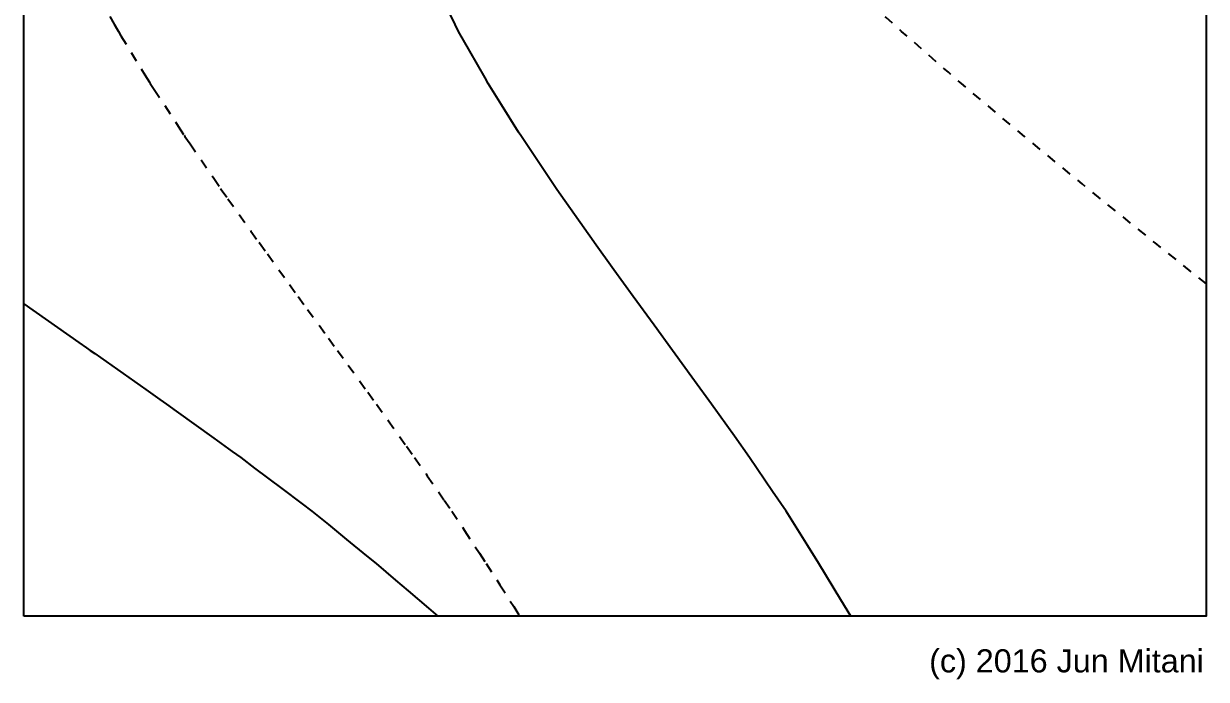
# Model space of a CAD drawing. Extents: x 12 to 193, y -288 to -10.
# Drawn here: x 21 to 192.8, y -287.6 to -192.3 of the extents above; entities that cross this region are included whole.
import ezdxf

# ---------------------------------------------------------------- set-up
doc = ezdxf.new("R2010")
doc.units = 0
for name, pattern in [('AI-LINETYPE-1', [2.822222, 1.411111, -1.411111]), ('AI-LINETYPE-2', [2.822222, 1.411111, -1.411111]), ('AI-LINETYPE-3', [2.822222, 1.411111, -1.411111]), ('AI-LINETYPE-4', [2.822222, 1.411111, -1.411111]), ('AI-LINETYPE-5', [2.822222, 1.411111, -1.411111]), ('AI-LINETYPE-6', [2.822222, 1.411111, -1.411111]), ('AI-LINETYPE-7', [2.822222, 1.411111, -1.411111]), ('AI-LINETYPE-8', [2.822222, 1.411111, -1.411111])]:
    doc.linetypes.add(name, pattern=pattern)
for name, color, linetype in [('CUTLINE', 7, 'CONTINUOUS'), ('MOUNTAINLINE', 7, 'CONTINUOUS'), ('TEXT', 7, 'CONTINUOUS'), ('VALLEYLINE', 7, 'CONTINUOUS')]:
    doc.layers.add(name, color=color, linetype=linetype)

# ---------------------------------------------------------------- blocks, each defined once
blk = doc.blocks.new('BLOCK_2')
at = {"layer": 'VALLEYLINE', "color": 29, "linetype": 'AI-LINETYPE-3'}
blk.add_lwpolyline([(169.38, -33.79), (154.32, -39.59), (151.58, -40.65), (151.47, -40.69), (149.87, -41.31), (148.84, -41.72), (136.88, -46.46), (136.88, -46.47), (132.36, -48.26), (132.12, -48.36), (130.61, -48.96), (128.96, -49.67), (120.27, -53.44), (114.42, -55.98), (114.03, -56.14), (112.71, -56.72), (110.56, -57.7), (104.42, -60.49), (97.29, -63.73), (96.71, -63.99), (95.64, -64.48), (93.02, -65.7), (89.02, -67.57), (80.45, -71.58), (79.64, -71.96), (78.91, -72.29), (75.84, -73.74), (73.81, -74.7), (63.63, -79.49), (62.49, -80.03), (62.31, -80.11), (58.71, -81.78), (58.64, -81.82), (58.08, -82.07)], dxfattribs=at)
at = {"layer": 'VALLEYLINE', "color": 29, "linetype": 'AI-LINETYPE-4'}
blk.add_lwpolyline([(127, -124.49), (127.23, -123.29), (128.13, -118.62), (129.13, -115.82), (130.84, -111.06), (132.16, -108.35), (134.6, -103.38), (136.1, -100.84), (139.15, -95.68), (140.72, -93.32), (144.32, -87.9), (145.83, -85.77), (149.84, -80.11), (151.22, -78.22), (155.52, -72.29), (156.7, -70.65), (161.13, -64.47), (162.07, -63.09), (166.42, -56.71), (167.14, -55.55), (171.22, -48.95), (171.68, -48.01), (174.96, -41.3), (175.31, -40.53), (178.35, -33.66)], dxfattribs=at)
at = {"layer": 'VALLEYLINE', "color": 29, "linetype": 'AI-LINETYPE-8'}
blk.add_lwpolyline([(151.48, -40.71), (151.59, -40.66)], dxfattribs=at)
at = {"layer": 'VALLEYLINE', "color": 29, "linetype": 'AI-LINETYPE-7'}
blk.add_lwpolyline([(192.76, -93.77), (190.89, -95.6), (190.8, -95.68), (190.61, -95.88), (183.73, -102.97), (183.34, -103.37), (182.59, -104.21), (177.11, -110.36), (176.49, -111.06), (175.47, -112.36), (171.27, -117.67), (170.52, -118.62), (169.43, -120.28), (166.31, -125.01), (165.54, -126.17), (164.55, -128.13), (162.7, -131.82)], dxfattribs=at)
at = {"layer": 'VALLEYLINE', "color": 29, "linetype": 'AI-LINETYPE-1'}
blk.add_lwpolyline([(21.01, -161.77), (21.39, -163.52), (21.4, -163.55), (23.7, -170.76), (23.76, -170.93), (23.77, -170.98), (23.78, -171.02), (23.83, -171.14), (26.65, -177.95), (26.81, -178.32), (26.85, -178.42), (26.87, -178.47), (27, -178.73), (30.15, -185.13), (30.44, -185.73), (30.52, -185.89), (30.54, -185.92), (30.78, -186.35), (34.17, -192.42), (34.64, -193.25), (34.76, -193.47), (35.14, -194.1), (38.61, -199.75), (39.26, -200.81), (39.39, -201.03), (39.95, -201.88), (43.46, -207.24), (44.3, -208.52), (44.43, -208.72), (45.17, -209.8), (48.6, -214.8), (49.61, -216.26), (49.71, -216.41), (50.67, -217.76), (54.02, -222.48), (55.18, -224.13), (55.24, -224.2), (56.4, -225.8), (59.6, -230.23), (60.87, -231.99), (62.24, -233.86), (65.28, -238.04), (66.56, -239.8), (68.12, -241.95), (70.98, -245.89), (72.24, -247.62), (73.95, -250.01), (76.59, -253.72), (77.79, -255.38), (79.63, -258.03), (82.07, -261.55), (83.18, -263.15), (85.05, -266), (87.21, -269.29), (88.19, -270.79), (90.16, -273.87), (92.18, -277.02), (93.08, -278.44)], dxfattribs=at)
at = {"layer": 'VALLEYLINE', "color": 29, "linetype": 'AI-LINETYPE-2'}
blk.add_open_spline([(59.2, -33.66), (59.2, -33.66), (59.57, -35.38), (59.57, -35.38), (59.57, -35.38), (60.81, -41.11), (60.81, -41.11), (60.81, -41.11), (60.85, -41.31), (60.85, -41.31), (60.85, -41.31), (61.13, -43.1), (61.13, -43.1), (61.13, -43.1), (61.99, -48.7), (61.99, -48.7), (61.99, -48.7), (62.02, -48.95), (62.02, -48.95), (62.02, -48.95), (61.98, -50.81), (61.98, -50.81), (61.98, -50.81), (61.85, -56.39), (61.85, -56.39), (61.85, -56.39), (61.84, -56.72), (61.84, -56.72), (61.84, -56.72), (61.63, -58.55), (61.63, -58.55), (61.63, -58.55), (61.02, -64.09), (61.02, -64.09), (61.02, -64.09), (60.97, -64.48), (60.97, -64.48), (60.97, -64.48), (60.68, -66.28), (60.68, -66.28), (60.68, -66.28), (59.8, -71.83), (59.8, -71.83), (59.8, -71.83), (59.72, -72.29), (59.72, -72.29), (59.72, -72.29), (59.42, -74.04), (59.42, -74.04), (59.42, -74.04), (58.47, -79.57), (58.47, -79.57), (58.47, -79.57), (58.37, -80.11), (58.37, -80.11), (58.37, -80.11), (58.12, -81.79), (58.12, -81.79), (58.12, -81.79), (58.08, -82.07), (58.08, -82.07), (58.08, -82.07), (54.02, -87.34), (54.02, -87.34), (54.02, -87.34), (53.59, -87.9), (53.59, -87.9), (53.59, -87.9), (52.51, -89.33), (52.51, -89.33), (52.51, -89.33), (51.66, -90.46), (51.66, -90.46), (51.66, -90.46), (48.13, -95.15), (48.13, -95.15), (48.13, -95.15), (47.72, -95.69), (47.72, -95.69), (47.72, -95.69), (46.89, -96.85), (46.89, -96.85), (46.89, -96.85), (45.16, -99.24), (45.16, -99.24), (45.16, -99.24), (42.51, -102.9), (42.51, -102.9), (42.51, -102.9), (42.17, -103.38), (42.17, -103.38), (42.17, -103.38), (41.55, -104.3), (41.55, -104.3), (41.55, -104.3), (39.03, -108.01), (39.03, -108.01), (39.03, -108.01), (37.23, -110.67), (37.23, -110.67), (37.23, -110.67), (36.96, -111.07), (36.96, -111.07), (36.96, -111.07), (36.54, -111.75), (36.54, -111.75), (36.54, -111.75), (33.5, -116.65), (33.5, -116.65), (33.5, -116.65), (32.45, -118.33), (32.45, -118.33), (32.45, -118.33), (32.27, -118.62), (32.27, -118.62), (32.27, -118.62), (32, -119.11), (32, -119.11), (32, -119.11), (28.74, -125.07), (28.74, -125.07), (28.74, -125.07), (28.24, -125.98), (28.24, -125.98), (28.24, -125.98), (28.13, -126.18), (28.13, -126.18), (28.13, -126.18), (27.99, -126.48), (27.99, -126.48), (27.99, -126.48), (24.93, -133.15), (24.93, -133.15), (24.93, -133.15), (24.76, -133.53), (24.76, -133.53), (24.76, -133.53), (24.71, -133.63), (24.71, -133.63), (24.71, -133.63), (24.66, -133.79), (24.66, -133.79), (24.66, -133.79), (22.11, -140.97), (22.11, -140.97), (22.11, -140.97), (22.08, -141.08), (22.08, -141.08), (22.08, -141.08), (22.06, -141.13), (22.06, -141.13), (22.06, -141.13), (21, -145.75), (21, -145.75)], degree=3, knots=[0, 0, 0, 0, 1, 1, 1, 2, 2, 2, 3, 3, 3, 4, 4, 4, 5, 5, 5, 6, 6, 6, 7, 7, 7, 8, 8, 8, 9, 9, 9, 10, 10, 10, 11, 11, 11, 12, 12, 12, 13, 13, 13, 14, 14, 14, 15, 15, 15, 16, 16, 16, 17, 17, 17, 18, 18, 18, 19, 19, 19, 20, 20, 20, 21, 21, 21, 22, 22, 22, 23, 23, 23, 24, 24, 24, 25, 25, 25, 26, 26, 26, 27, 27, 27, 28, 28, 28, 29, 29, 29, 30, 30, 30, 31, 31, 31, 32, 32, 32, 33, 33, 33, 34, 34, 34, 35, 35, 35, 36, 36, 36, 37, 37, 37, 38, 38, 38, 39, 39, 39, 40, 40, 40, 41, 41, 41, 42, 42, 42, 43, 43, 43, 44, 44, 44, 45, 45, 45, 46, 46, 46, 47, 47, 47, 48, 48, 48, 49, 49, 49, 50, 50, 50, 51, 51, 51, 51], dxfattribs=at)
at = {"layer": 'VALLEYLINE', "color": 29, "linetype": 'AI-LINETYPE-6'}
blk.add_open_spline([(154.72, -98.03), (154.72, -98.03), (154.2, -99.14), (154.2, -99.14), (154.2, -99.14), (154.17, -99.2), (154.17, -99.2), (154.17, -99.2), (153.04, -101.6), (153.04, -101.6), (153.04, -101.6), (152.27, -103.23), (152.27, -103.23), (152.27, -103.23), (152.2, -103.38), (152.2, -103.38), (152.2, -103.38), (150.81, -106.54), (150.81, -106.54), (150.81, -106.54), (150.69, -106.83), (150.69, -106.83), (150.69, -106.83), (149.68, -109.14), (149.68, -109.14), (149.68, -109.14), (148.95, -110.79), (148.95, -110.79), (148.95, -110.79), (148.83, -111.07), (148.83, -111.07), (148.83, -111.07), (147.69, -113.96), (147.69, -113.96), (147.69, -113.96), (147.5, -114.45), (147.5, -114.45), (147.5, -114.45), (146.65, -116.59), (146.65, -116.59), (146.65, -116.59), (146.01, -118.23), (146.01, -118.23), (146.01, -118.23), (145.85, -118.62), (145.85, -118.62), (145.85, -118.62), (144.91, -121.39), (144.91, -121.39), (144.91, -121.39), (144.69, -122.05), (144.69, -122.05), (144.69, -122.05), (144.01, -124.03), (144.01, -124.03), (144.01, -124.03), (143.45, -125.68), (143.45, -125.68), (143.45, -125.68), (143.28, -126.18), (143.28, -126.18), (143.28, -126.18), (142.54, -128.89), (142.54, -128.89), (142.54, -128.89), (142.32, -129.68), (142.32, -129.68), (142.32, -129.68), (141.85, -131.42), (141.85, -131.42), (141.85, -131.42), (141.39, -133.09), (141.39, -133.09), (141.39, -133.09), (141.24, -133.63), (141.24, -133.63), (141.24, -133.63), (140.68, -136.51), (140.68, -136.51), (140.68, -136.51), (140.51, -137.36), (140.51, -137.36), (140.51, -137.36), (140.23, -138.8), (140.23, -138.8), (140.23, -138.8), (139.89, -140.56), (139.89, -140.56), (139.89, -140.56), (139.78, -141.08), (139.78, -141.08), (139.78, -141.08), (139.44, -144.43), (139.44, -144.43), (139.44, -144.43), (139.36, -145.21), (139.36, -145.21), (139.36, -145.21), (139.25, -146.24), (139.25, -146.24), (139.25, -146.24), (139.05, -148.19), (139.05, -148.19), (139.05, -148.19), (139.01, -148.57), (139.01, -148.57), (139.01, -148.57), (138.98, -152.93), (138.98, -152.93), (138.98, -152.93), (138.97, -153.32), (138.97, -153.32), (138.97, -153.32), (138.97, -153.71), (138.97, -153.71), (138.97, -153.71), (138.95, -155.98), (138.95, -155.98), (138.95, -155.98), (138.95, -156.05), (138.95, -156.05), (138.95, -156.05), (139.06, -157.09), (139.06, -157.09), (139.06, -157.09), (143.66, -161.39), (143.66, -161.39), (143.66, -161.39), (145.94, -163.53), (145.94, -163.53), (145.94, -163.53), (153.6, -169.31), (153.6, -169.31), (153.6, -169.31), (155.87, -171.01), (155.87, -171.01), (155.87, -171.01), (165.69, -177.29), (165.69, -177.29), (165.69, -177.29), (167.53, -178.46), (167.53, -178.46), (167.53, -178.46), (178.91, -184.92), (178.91, -184.92)], degree=3, knots=[0, 0, 0, 0, 1, 1, 1, 2, 2, 2, 3, 3, 3, 4, 4, 4, 5, 5, 5, 6, 6, 6, 7, 7, 7, 8, 8, 8, 9, 9, 9, 10, 10, 10, 11, 11, 11, 12, 12, 12, 13, 13, 13, 14, 14, 14, 15, 15, 15, 16, 16, 16, 17, 17, 17, 18, 18, 18, 19, 19, 19, 20, 20, 20, 21, 21, 21, 22, 22, 22, 23, 23, 23, 24, 24, 24, 25, 25, 25, 26, 26, 26, 27, 27, 27, 28, 28, 28, 29, 29, 29, 30, 30, 30, 31, 31, 31, 32, 32, 32, 33, 33, 33, 34, 34, 34, 35, 35, 35, 36, 36, 36, 37, 37, 37, 38, 38, 38, 39, 39, 39, 40, 40, 40, 41, 41, 41, 42, 42, 42, 43, 43, 43, 44, 44, 44, 45, 45, 45, 46, 46, 46, 47, 47, 47, 48, 48, 48, 48], dxfattribs=at)
at = {"layer": 'VALLEYLINE', "color": 29, "linetype": 'AI-LINETYPE-5'}
blk.add_open_spline([(192.77, -230.14), (192.77, -230.14), (185.35, -224.2), (185.35, -224.2), (185.35, -224.2), (184.9, -223.84), (184.9, -223.84), (184.9, -223.84), (175.7, -216.41), (175.7, -216.41), (175.7, -216.41), (174.72, -215.6), (174.72, -215.6), (174.72, -215.6), (166.34, -208.72), (166.34, -208.72), (166.34, -208.72), (164.85, -207.47), (164.85, -207.47), (164.85, -207.47), (157.2, -201.03), (157.2, -201.03), (157.2, -201.03), (155.3, -199.38), (155.3, -199.38), (155.3, -199.38), (148.51, -193.47), (148.51, -193.47), (148.51, -193.47), (146.26, -191.43), (146.26, -191.43), (146.26, -191.43), (140.21, -185.92), (140.21, -185.92), (140.21, -185.92), (139.77, -185.5), (139.77, -185.5), (139.77, -185.5), (137.74, -183.53), (137.74, -183.53), (137.74, -183.53), (132.5, -178.47), (132.5, -178.47), (132.5, -178.47), (131.64, -177.57), (131.64, -177.57), (131.64, -177.57), (131.21, -177.11), (131.21, -177.11), (131.21, -177.11), (129.9, -175.74), (129.9, -175.74), (129.9, -175.74), (125.39, -171.02), (125.39, -171.02), (125.39, -171.02), (124.26, -169.69), (124.26, -169.69), (124.26, -169.69), (123.3, -168.57), (123.3, -168.57), (123.3, -168.57), (122.78, -167.97), (122.78, -167.97), (122.78, -167.97), (118.99, -163.53), (118.99, -163.53), (118.99, -163.53), (118.55, -162.94), (118.55, -162.94), (118.55, -162.94), (122.7, -161.76), (122.7, -161.76), (122.7, -161.76), (126.59, -160.65), (126.59, -160.65), (126.59, -160.65), (139.06, -157.09), (139.06, -157.09), (139.06, -157.09), (118.55, -162.94), (118.55, -162.94), (118.55, -162.94), (116.2, -161.87), (116.2, -161.87), (116.2, -161.87), (112.16, -160.02), (112.16, -160.02), (112.16, -160.02), (103.48, -156.05), (103.48, -156.05), (103.48, -156.05), (100.39, -154.34), (100.39, -154.34), (100.39, -154.34), (95.83, -151.83), (95.83, -151.83), (95.83, -151.83), (89.92, -148.57), (89.92, -148.57), (89.92, -148.57), (87.53, -146.93), (87.53, -146.93), (87.53, -146.93), (82.91, -143.78), (82.91, -143.78), (82.91, -143.78), (78.96, -141.08), (78.96, -141.08), (78.96, -141.08), (77.3, -139.6), (77.3, -139.6), (77.3, -139.6), (76.89, -139.23), (76.89, -139.23)], degree=3, knots=[0, 0, 0, 0, 1, 1, 1, 2, 2, 2, 3, 3, 3, 4, 4, 4, 5, 5, 5, 6, 6, 6, 7, 7, 7, 8, 8, 8, 9, 9, 9, 10, 10, 10, 11, 11, 11, 12, 12, 12, 13, 13, 13, 14, 14, 14, 15, 15, 15, 16, 16, 16, 17, 17, 17, 18, 18, 18, 19, 19, 19, 20, 20, 20, 21, 21, 21, 22, 22, 22, 23, 23, 23, 24, 24, 24, 25, 25, 25, 26, 26, 26, 27, 27, 27, 28, 28, 28, 29, 29, 29, 30, 30, 30, 31, 31, 31, 32, 32, 32, 33, 33, 33, 34, 34, 34, 35, 35, 35, 36, 36, 36, 37, 37, 37, 38, 38, 38, 38], dxfattribs=at)
blk = doc.blocks.new('BLOCK_151')
at = {"layer": 'MOUNTAINLINE', "color": 29}
blk.add_lwpolyline([(83.68, -192.45), (81.78, -188.59)], dxfattribs=at)
blk = doc.blocks.new('BLOCK_152')
at = {"layer": 'MOUNTAINLINE', "color": 29}
blk.add_lwpolyline([(84.18, -193.47), (83.68, -192.45)], dxfattribs=at)
blk = doc.blocks.new('BLOCK_153')
at = {"layer": 'MOUNTAINLINE', "color": 29}
blk.add_lwpolyline([(85.8, -196.33), (84.18, -193.47)], dxfattribs=at)
blk = doc.blocks.new('BLOCK_154')
at = {"layer": 'MOUNTAINLINE', "color": 29}
blk.add_lwpolyline([(88.01, -200.21), (85.8, -196.33)], dxfattribs=at)
blk = doc.blocks.new('BLOCK_155')
at = {"layer": 'MOUNTAINLINE', "color": 29}
blk.add_lwpolyline([(88.47, -201.03), (88.01, -200.21)], dxfattribs=at)
blk = doc.blocks.new('BLOCK_156')
at = {"layer": 'MOUNTAINLINE', "color": 29}
blk.add_lwpolyline([(90.42, -204.14), (88.47, -201.03)], dxfattribs=at)
blk = doc.blocks.new('BLOCK_157')
at = {"layer": 'MOUNTAINLINE', "color": 29}
blk.add_lwpolyline([(92.89, -208.1), (90.42, -204.14)], dxfattribs=at)
blk = doc.blocks.new('BLOCK_158')
at = {"layer": 'MOUNTAINLINE', "color": 29}
blk.add_lwpolyline([(93.29, -208.72), (92.89, -208.1)], dxfattribs=at)
blk = doc.blocks.new('BLOCK_159')
at = {"layer": 'MOUNTAINLINE', "color": 29}
blk.add_lwpolyline([(95.52, -212.06), (93.29, -208.72)], dxfattribs=at)
blk = doc.blocks.new('BLOCK_160')
at = {"layer": 'MOUNTAINLINE', "color": 29}
blk.add_lwpolyline([(100.99, -220.04), (98.45, -216.41)], dxfattribs=at)
blk = doc.blocks.new('BLOCK_161')
at = {"layer": 'MOUNTAINLINE', "color": 29}
blk.add_lwpolyline([(98.17, -216.01), (95.52, -212.06)], dxfattribs=at)
blk = doc.blocks.new('BLOCK_162')
at = {"layer": 'MOUNTAINLINE', "color": 29}
blk.add_lwpolyline([(98.45, -216.41), (98.17, -216.01)], dxfattribs=at)
blk = doc.blocks.new('BLOCK_163')
at = {"layer": 'MOUNTAINLINE', "color": 29}
blk.add_lwpolyline([(103.79, -224.02), (100.99, -220.04)], dxfattribs=at)
blk = doc.blocks.new('BLOCK_164')
at = {"layer": 'MOUNTAINLINE', "color": 29}
blk.add_lwpolyline([(103.92, -224.2), (103.79, -224.02)], dxfattribs=at)
blk = doc.blocks.new('BLOCK_165')
at = {"layer": 'MOUNTAINLINE', "color": 29}
blk.add_lwpolyline([(106.72, -228.09), (103.92, -224.2)], dxfattribs=at)
blk = doc.blocks.new('BLOCK_166')
at = {"layer": 'MOUNTAINLINE', "color": 29}
blk.add_lwpolyline([(109.54, -231.99), (106.72, -228.09)], dxfattribs=at)
blk = doc.blocks.new('BLOCK_167')
at = {"layer": 'MOUNTAINLINE', "color": 29}
blk.add_lwpolyline([(112.58, -236.16), (109.54, -231.99)], dxfattribs=at)
blk = doc.blocks.new('BLOCK_168')
at = {"layer": 'MOUNTAINLINE', "color": 29}
blk.add_lwpolyline([(115.24, -239.8), (112.58, -236.16)], dxfattribs=at)
blk = doc.blocks.new('BLOCK_169')
at = {"layer": 'MOUNTAINLINE', "color": 29}
blk.add_lwpolyline([(118.45, -244.24), (115.24, -239.8)], dxfattribs=at)
blk = doc.blocks.new('BLOCK_170')
at = {"layer": 'MOUNTAINLINE', "color": 29}
blk.add_lwpolyline([(120.91, -247.62), (118.45, -244.24)], dxfattribs=at)
blk = doc.blocks.new('BLOCK_171')
at = {"layer": 'MOUNTAINLINE', "color": 29}
blk.add_lwpolyline([(124.22, -252.29), (120.91, -247.62)], dxfattribs=at)
blk = doc.blocks.new('BLOCK_172')
at = {"layer": 'MOUNTAINLINE', "color": 29}
blk.add_lwpolyline([(126.42, -255.38), (124.22, -252.29)], dxfattribs=at)
blk = doc.blocks.new('BLOCK_173')
at = {"layer": 'MOUNTAINLINE', "color": 29}
blk.add_lwpolyline([(129.78, -260.3), (126.42, -255.38)], dxfattribs=at)
blk = doc.blocks.new('BLOCK_174')
at = {"layer": 'MOUNTAINLINE', "color": 29}
blk.add_lwpolyline([(131.72, -263.15), (129.78, -260.3)], dxfattribs=at)
blk = doc.blocks.new('BLOCK_175')
at = {"layer": 'MOUNTAINLINE', "color": 29}
blk.add_lwpolyline([(134.89, -268.21), (131.72, -263.15)], dxfattribs=at)
blk = doc.blocks.new('BLOCK_176')
at = {"layer": 'MOUNTAINLINE', "color": 29}
blk.add_lwpolyline([(136.5, -270.79), (134.89, -268.21)], dxfattribs=at)
blk = doc.blocks.new('BLOCK_177')
at = {"layer": 'MOUNTAINLINE', "color": 29}
blk.add_lwpolyline([(139.7, -276.07), (136.5, -270.79)], dxfattribs=at)
blk = doc.blocks.new('BLOCK_178')
at = {"layer": 'MOUNTAINLINE', "color": 29}
blk.add_lwpolyline([(141.13, -278.44), (139.7, -276.07)], dxfattribs=at)
blk = doc.blocks.new('BLOCK_213')
at = {"layer": 'MOUNTAINLINE', "color": 29}
blk.add_lwpolyline([(79.79, -277.27), (81.17, -278.44)], dxfattribs=at)
blk = doc.blocks.new('BLOCK_214')
at = {"layer": 'MOUNTAINLINE', "color": 29}
blk.add_lwpolyline([(72.18, -270.79), (75, -273.19)], dxfattribs=at)
blk = doc.blocks.new('BLOCK_215')
at = {"layer": 'MOUNTAINLINE', "color": 29}
blk.add_lwpolyline([(70.81, -269.66), (72.18, -270.79)], dxfattribs=at)
blk = doc.blocks.new('BLOCK_216')
at = {"layer": 'MOUNTAINLINE', "color": 29}
blk.add_lwpolyline([(62.87, -263.15), (65.27, -265.12)], dxfattribs=at)
blk = doc.blocks.new('BLOCK_217')
at = {"layer": 'MOUNTAINLINE', "color": 29}
blk.add_lwpolyline([(61.46, -262.09), (62.87, -263.15)], dxfattribs=at)
blk = doc.blocks.new('BLOCK_218')
at = {"layer": 'MOUNTAINLINE', "color": 29}
blk.add_lwpolyline([(52.53, -255.38), (54.55, -256.9)], dxfattribs=at)
blk = doc.blocks.new('BLOCK_219')
at = {"layer": 'MOUNTAINLINE', "color": 29}
blk.add_lwpolyline([(51.27, -254.48), (52.53, -255.38)], dxfattribs=at)
blk = doc.blocks.new('BLOCK_220')
at = {"layer": 'MOUNTAINLINE', "color": 29}
blk.add_lwpolyline([(41.76, -247.62), (43.15, -248.62)], dxfattribs=at)
blk = doc.blocks.new('BLOCK_221')
at = {"layer": 'MOUNTAINLINE', "color": 29}
blk.add_lwpolyline([(40.79, -246.93), (41.76, -247.62)], dxfattribs=at)
blk = doc.blocks.new('BLOCK_222')
at = {"layer": 'MOUNTAINLINE', "color": 29}
blk.add_lwpolyline([(30.67, -239.8), (31.34, -240.28)], dxfattribs=at)
blk = doc.blocks.new('BLOCK_223')
at = {"layer": 'MOUNTAINLINE', "color": 29}
blk.add_lwpolyline([(30.15, -239.44), (30.67, -239.8)], dxfattribs=at)
blk = doc.blocks.new('BLOCK_224')
at = {"layer": 'MOUNTAINLINE', "color": 29}
blk.add_lwpolyline([(21.01, -233.03), (29.02, -238.65)], dxfattribs=at)
blk = doc.blocks.new('BLOCK_225')
at = {"layer": 'MOUNTAINLINE', "color": 29}
blk.add_lwpolyline([(29.02, -238.65), (30.15, -239.44)], dxfattribs=at)
blk = doc.blocks.new('BLOCK_226')
at = {"layer": 'MOUNTAINLINE', "color": 29}
blk.add_lwpolyline([(31.34, -240.28), (38.73, -245.49)], dxfattribs=at)
blk = doc.blocks.new('BLOCK_227')
at = {"layer": 'MOUNTAINLINE', "color": 29}
blk.add_lwpolyline([(38.73, -245.49), (40.79, -246.93)], dxfattribs=at)
blk = doc.blocks.new('BLOCK_228')
at = {"layer": 'MOUNTAINLINE', "color": 29}
blk.add_lwpolyline([(43.15, -248.62), (48.64, -252.58)], dxfattribs=at)
blk = doc.blocks.new('BLOCK_229')
at = {"layer": 'MOUNTAINLINE', "color": 29}
blk.add_lwpolyline([(48.64, -252.58), (51.27, -254.48)], dxfattribs=at)
blk = doc.blocks.new('BLOCK_230')
at = {"layer": 'MOUNTAINLINE', "color": 29}
blk.add_lwpolyline([(54.55, -256.9), (58.51, -259.87)], dxfattribs=at)
blk = doc.blocks.new('BLOCK_231')
at = {"layer": 'MOUNTAINLINE', "color": 29}
blk.add_lwpolyline([(58.51, -259.87), (61.46, -262.09)], dxfattribs=at)
blk = doc.blocks.new('BLOCK_232')
at = {"layer": 'MOUNTAINLINE', "color": 29}
blk.add_lwpolyline([(65.27, -265.12), (67.9, -267.28)], dxfattribs=at)
blk = doc.blocks.new('BLOCK_233')
at = {"layer": 'MOUNTAINLINE', "color": 29}
blk.add_lwpolyline([(67.9, -267.28), (70.81, -269.66)], dxfattribs=at)
blk = doc.blocks.new('BLOCK_234')
at = {"layer": 'MOUNTAINLINE', "color": 29}
blk.add_lwpolyline([(75, -273.19), (76.83, -274.75)], dxfattribs=at)
blk = doc.blocks.new('BLOCK_235')
at = {"layer": 'MOUNTAINLINE', "color": 29}
blk.add_lwpolyline([(76.83, -274.75), (79.79, -277.27)], dxfattribs=at)

msp = doc.modelspace()

# ---------------------------------------------------------------- linework, layer by layer
at = {"layer": 'CUTLINE', "color": 29}
msp.add_lwpolyline([(21.01, -278.44), (21.01, -33.66), (192.76, -33.66), (192.76, -278.44), (21.01, -278.44)], dxfattribs=at)

# ---------------------------------------------------------------- block references
at = {"layer": 'MOUNTAINLINE'}
for name in ['BLOCK_151', 'BLOCK_152', 'BLOCK_153', 'BLOCK_154', 'BLOCK_155', 'BLOCK_156', 'BLOCK_157', 'BLOCK_158', 'BLOCK_159', 'BLOCK_161', 'BLOCK_162', 'BLOCK_160', 'BLOCK_163', 'BLOCK_164', 'BLOCK_165', 'BLOCK_166', 'BLOCK_224', 'BLOCK_167', 'BLOCK_168', 'BLOCK_225', 'BLOCK_223', 'BLOCK_222', 'BLOCK_226', 'BLOCK_169', 'BLOCK_227', 'BLOCK_170', 'BLOCK_221', 'BLOCK_220', 'BLOCK_228', 'BLOCK_171', 'BLOCK_172', 'BLOCK_229', 'BLOCK_219', 'BLOCK_218', 'BLOCK_173', 'BLOCK_230', 'BLOCK_231', 'BLOCK_174', 'BLOCK_217', 'BLOCK_216', 'BLOCK_175', 'BLOCK_232', 'BLOCK_233', 'BLOCK_215', 'BLOCK_176', 'BLOCK_214', 'BLOCK_177', 'BLOCK_234', 'BLOCK_235', 'BLOCK_178', 'BLOCK_213']:
    msp.add_blockref(name, (0, 0), dxfattribs=at)
at = {"layer": 'VALLEYLINE'}
msp.add_blockref('BLOCK_2', (0, 0), dxfattribs=at)

# ---------------------------------------------------------------- texts
at = {"layer": 'TEXT', "color": 7, "insert": (152.51, -287.61), "char_height": 3.3584, "attachment_point": 7}
msp.add_mtext('\\fArial|b0|i0|c0|p34;\\W1;(c) 2016 Jun Mitani', dxfattribs=at)

doc.saveas('drawing.dxf')
